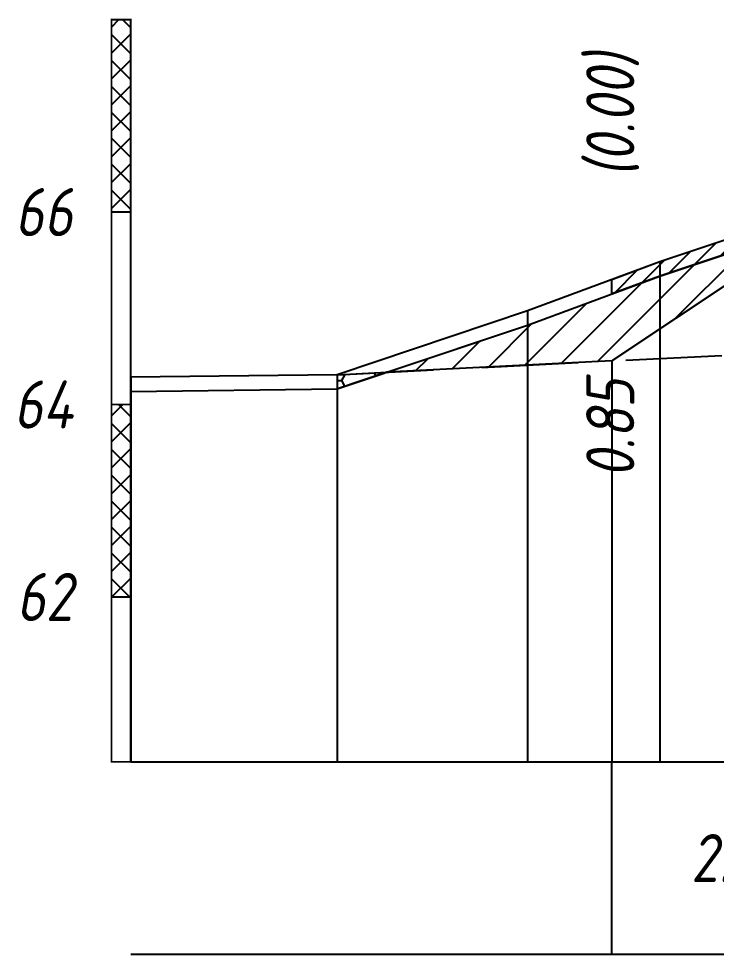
# Model space of a CAD drawing. Extents: x -717 to 1451, y -133302 to 233.
# Drawn here: x -355.55 to -319.3, y -124594.58 to -124545.96 of the extents above; entities that cross this region are included whole.
import ezdxf
from ezdxf.enums import TextEntityAlignment as Align

# ---------------------------------------------------------------- set-up
doc = ezdxf.new("R2010")
doc.units = 0
doc.linetypes.add('штриховая', pattern=[0.75, 0.5, -0.25])
for name, color, linetype in [('Интерполированный поперечник', 2, 'Continuous'), ('Код_514', 1, 'Continuous'), ('Контур_0', 7, 'Continuous'), ('Контур_508', 7, 'Continuous'), ('Контур_512', 7, 'Continuous'), ('Контур_513', 7, 'Continuous'), ('Контур_818', 7, 'Continuous'), ('Красный поперечник', 1, 'Continuous'), ('Линейка абсолютных высот', 7, 'Continuous'), ('Объём_2650', 7, 'Continuous'), ('Объём_2661', 7, 'Continuous'), ('Объём_2666', 7, 'Continuous'), ('Объём_2667', 7, 'Continuous'), ('Объём_2668', 7, 'Continuous'), ('Объём_2669', 7, 'Continuous'), ('Объём_2675', 7, 'Continuous'), ('Рабочие отметки', 7, 'Continuous'), ('Рабочие отметки доп.', 7, 'Continuous'), ('Таблица', 7, 'Continuous'), ('Черный поперечник', 3, 'Continuous')]:
    doc.layers.add(name, color=color, linetype=linetype)
for name, color, linetype, true_color in [('Контур_2570', 7, 'Continuous', 0x80ff00), ('Контур_2736', 4, 'Continuous', 0x00ffff), ('Контур_2737', 4, 'Continuous', 0x00ffff), ('Контур_2738', 4, 'Continuous', 0x00ffff), ('Контур_2739', 4, 'Continuous', 0x00ffff), ('Контур_2741', 4, 'Continuous', 0x00ffff), ('Контур_2742', 4, 'Continuous', 0x00ffff), ('Контур_2743', 4, 'Continuous', 0x00ffff), ('Контур_2744', 7, 'Continuous', 0xa4ffff), ('Контур_2745', 7, 'Continuous', 0xa4ffff), ('Контур_2747', 4, 'Continuous', 0x00ffff), ('Контур_2748', 4, 'Continuous', 0x00ffff), ('Контур_2749', 4, 'Continuous', 0x00ffff), ('Контур_2750', 4, 'Continuous', 0x00ffff), ('Контур_2751', 4, 'Continuous', 0x00ffff), ('Контур_2752', 4, 'Continuous', 0x00ffff), ('Контур_703', 4, 'Continuous', 0x00ffff), ('Контур_705', 4, 'Continuous', 0x00ffff), ('Контур_707', 4, 'Continuous', 0x00ffff), ('Контур_720', 131, 'Continuous', 0xaaffff), ('Объём_2570', 7, 'Continuous', 0x80ff00), ('Объём_2600', 7, 'Continuous', 0x808000)]:
    doc.layers.add(name, color=color, linetype=linetype, true_color=true_color)
doc.styles.add('М', font='romand.shx', dxfattribs={"width": 0.8, "oblique": 10, "height": 2.5})
pattern_1 = [(45.00000125, (-429.7274, 17.4249), (-0.6735192404, 0.673519211), []), (135.0000003, (-429.7274, 17.4249), (-0.673519222, -0.67351923), [])]

msp = doc.modelspace()

# ---------------------------------------------------------------- hatches: boundary and pattern name
at = {"layer": 'Линейка абсолютных высот'}
h = msp.add_hatch(dxfattribs=at)
h.set_pattern_fill('ANSI37', scale=0.3, style=0)
h.set_pattern_definition(pattern_1)
h.paths.add_polyline_path([(-349.727, -124556.007), (-349.727, -124546.007), (-350.727, -124546.007), (-350.727, -124556.007)])
h = msp.add_hatch(dxfattribs=at)
h.set_pattern_fill('ANSI37', scale=0.3, style=0)
h.set_pattern_definition(pattern_1)
h.paths.add_polyline_path([(-349.727, -124576.007), (-349.727, -124566.007), (-350.727, -124566.007), (-350.727, -124576.007)])
at = {"layer": 'Объём_2570'}
h = msp.add_hatch(dxfattribs=at)
h.set_pattern_fill('ANSI31', color=256, scale=0.2)
h.set_pattern_definition([(45, (-429.7274, 17.4249), (-0.449012806, 0.449012806), [])])
h.paths.add_polyline_path([(-313.404, -124556.387), (-322.231, -124559.328), (-324.727, -124560.254), (-324.727, -124559.504), (-322.231, -124558.578), (-313.4, -124555.634)])
at = {"layer": 'Объём_2600'}
h = msp.add_hatch(dxfattribs=at)
h.set_pattern_fill('ANSI31', color=6, scale=0.4)
h.set_pattern_definition([(45, (-429.7274, 17.4249), (-0.898025612, 0.898025612), [])])
h.paths.add_polyline_path([(-293.941, -124558.605), (-318.113, -124559.33), (-324.727, -124563.74), (-336.426, -124564.331), (-329.099, -124561.876), (-322.231, -124559.328), (-313.404, -124556.387), (-313.4, -124555.634), (-298.555, -124554.593), (-298.055, -124555.343), (-293.941, -124555.248)])
h = msp.add_hatch(dxfattribs=at)
h.set_pattern_fill('HONEY', color=5, scale=0.3)
h.set_pattern_definition([(0, (-429.7274, 17.4249), (1.42875, 0.8248891935), [0.9525, -1.905]), (120, (-429.7274, 17.4249), (-1.428749997, 0.824889199), [0.9525, -1.905]), (60, (-429.7274, 17.4249), (3e-09, 1.6497783924), [-1.905, 0.9525])])
h.paths.add_polyline_path([(-338.978, -124565.186), (-338.978, -124564.46), (-336.426, -124564.331)])

# ---------------------------------------------------------------- linework, layer by layer
at = {"layer": 'Интерполированный поперечник', "linetype": 'штриховая', "ltscale": 10, "flags": 128}
msp.add_lwpolyline([(-338.978, -124564.46), (-188.886, -124556.872)], dxfattribs=at)
at = {"layer": 'Код_514'}
msp.add_line((-324.727, -124594.575), (-324.727, -124584.575), dxfattribs=at)
at = {"layer": 'Контур_0', "flags": 128}
for points in [[(-311.441, -124554.882), (-324.727, -124563.74), (-324.727, -124563.74), (-324.727, -124563.74), (-324.727, -124563.74), (-324.727, -124563.74), (-324.727, -124563.74), (-324.727, -124563.74), (-324.727, -124563.74), (-324.727, -124563.74), (-324.727, -124563.74), (-324.727, -124563.74), (-324.727, -124563.74), (-324.727, -124563.74), (-324.727, -124563.74), (-324.727, -124563.74)], [(-311.441, -124554.882), (-324.727, -124563.74), (-324.727, -124563.74), (-324.727, -124563.74), (-324.727, -124563.74), (-324.727, -124563.74), (-324.727, -124563.74), (-324.727, -124563.74), (-324.727, -124563.74), (-324.727, -124563.74), (-324.727, -124563.74), (-324.727, -124563.74), (-324.727, -124563.74), (-324.727, -124563.74), (-324.727, -124563.74), (-324.727, -124563.74), (-324.727, -124563.74), (-324.727, -124563.74), (-324.727, -124563.74), (-324.727, -124563.74), (-324.727, -124563.74), (-324.727, -124563.74), (-324.727, -124563.74), (-324.727, -124563.74), (-324.727, -124563.74), (-324.727, -124563.74), (-324.727, -124563.74), (-324.727, -124563.74), (-324.727, -124563.74), (-324.727, -124563.74)]]:
    msp.add_lwpolyline(points, dxfattribs=at)
at = {"layer": 'Контур_2570', "flags": 128}
msp.add_lwpolyline([(-349.727, -124565.325), (-338.998, -124565.193), (-338.998, -124565.193), (-329.099, -124561.876), (-322.231, -124559.328), (-313.404, -124556.387), (-313.4, -124556.384), (-313.4, -124555.634), (-307.144, -124555.194), (-298.555, -124554.593), (-298.055, -124555.343), (-283.74, -124555.01), (-262.533, -124554.605), (-242.98, -124554.236)], dxfattribs=at)
at = {"layer": 'Контур_2736', "flags": 128}
msp.add_lwpolyline([(-311.441, -124554.882), (-324.727, -124563.74)], dxfattribs=at)
at = {"layer": 'Контур_2737', "flags": 128}
msp.add_lwpolyline([(-324.727, -124563.74), (-324.727, -124563.74)], dxfattribs=at)
at = {"layer": 'Контур_2738', "flags": 128}
msp.add_lwpolyline([(-324.727, -124563.74), (-324.727, -124563.74)], dxfattribs=at)
at = {"layer": 'Контур_2739', "flags": 128}
msp.add_lwpolyline([(-324.727, -124563.74), (-324.727, -124563.74)], dxfattribs=at)
at = {"layer": 'Контур_2741', "flags": 128}
msp.add_lwpolyline([(-324.727, -124563.74), (-324.727, -124563.74)], dxfattribs=at)
at = {"layer": 'Контур_2742', "flags": 128}
msp.add_lwpolyline([(-324.727, -124563.74), (-324.727, -124563.74)], dxfattribs=at)
at = {"layer": 'Контур_2743', "flags": 128}
msp.add_lwpolyline([(-324.727, -124563.74), (-324.727, -124563.74)], dxfattribs=at)
at = {"layer": 'Контур_2744', "flags": 128}
msp.add_lwpolyline([(-324.727, -124563.74), (-324.727, -124563.74)], dxfattribs=at)
msp.add_lwpolyline([(-324.727, -124563.74), (-324.727, -124563.74)], dxfattribs=at)
msp.add_lwpolyline([(-324.727, -124563.74), (-324.727, -124563.74)], dxfattribs=at)
msp.add_lwpolyline([(-324.727, -124563.74), (-324.727, -124563.74)], dxfattribs=at)
msp.add_lwpolyline([(-324.727, -124563.74), (-324.727, -124563.74)], dxfattribs=at)
msp.add_lwpolyline([(-324.727, -124563.74), (-324.727, -124563.74)], dxfattribs=at)
at = {"layer": 'Контур_2745', "flags": 128}
msp.add_lwpolyline([(-324.727, -124563.74), (-324.727, -124563.74)], dxfattribs=at)
msp.add_lwpolyline([(-324.727, -124563.74), (-324.727, -124563.74)], dxfattribs=at)
msp.add_lwpolyline([(-324.727, -124563.74), (-324.727, -124563.74)], dxfattribs=at)
msp.add_lwpolyline([(-324.727, -124563.74), (-324.727, -124563.74)], dxfattribs=at)
msp.add_lwpolyline([(-324.727, -124563.74), (-324.727, -124563.74)], dxfattribs=at)
msp.add_lwpolyline([(-324.727, -124563.74), (-324.727, -124563.74)], dxfattribs=at)
at = {"layer": 'Контур_2747', "flags": 128}
msp.add_lwpolyline([(-324.727, -124563.74), (-324.727, -124563.74)], dxfattribs=at)
at = {"layer": 'Контур_2748', "flags": 128}
msp.add_lwpolyline([(-324.727, -124563.74), (-324.727, -124563.74)], dxfattribs=at)
at = {"layer": 'Контур_2749', "flags": 128}
msp.add_lwpolyline([(-324.727, -124563.74), (-324.727, -124563.74)], dxfattribs=at)
at = {"layer": 'Контур_2750', "flags": 128}
msp.add_lwpolyline([(-324.727, -124563.74), (-324.727, -124563.74)], dxfattribs=at)
at = {"layer": 'Контур_2751', "flags": 128}
msp.add_lwpolyline([(-324.727, -124563.74), (-324.727, -124563.74)], dxfattribs=at)
at = {"layer": 'Контур_2752', "flags": 128}
msp.add_lwpolyline([(-324.727, -124563.74), (-324.727, -124563.74)], dxfattribs=at)
at = {"layer": 'Контур_508', "flags": 128}
msp.add_lwpolyline([(-324.727, -124563.74), (-318.113, -124559.33), (-293.941, -124558.605), (-293.941, -124556.332), (-256.441, -124555.435), (-235.691, -124554.957), (-215.515, -124554.966), (-215.515, -124557.463), (-169.225, -124558.851), (-169.225, -124558.628), (-167.56, -124558.628), (-164.884, -124556.843)], dxfattribs=at)
at = {"layer": 'Контур_512', "flags": 128}
msp.add_lwpolyline([(-324.727, -124563.74), (-318.113, -124559.33), (-293.941, -124558.605)], dxfattribs=at)
at = {"layer": 'Контур_513', "flags": 128}
msp.add_lwpolyline([(-324.727, -124563.74), (-318.113, -124559.33), (-293.941, -124558.605), (-293.941, -124556.332), (-256.441, -124555.435), (-235.691, -124554.957), (-215.515, -124554.966), (-215.515, -124557.463), (-169.225, -124558.851), (-169.225, -124558.628), (-167.56, -124558.628), (-164.884, -124556.843)], dxfattribs=at)
at = {"layer": 'Контур_703', "flags": 128}
for points in [[(-311.441, -124554.882), (-324.727, -124563.74)], [(-324.727, -124563.74), (-324.727, -124563.74)]]:
    msp.add_lwpolyline(points, dxfattribs=at)
at = {"layer": 'Контур_705', "flags": 128}
msp.add_lwpolyline([(-324.727, -124563.74), (-324.727, -124563.74)], dxfattribs=at)
at = {"layer": 'Контур_707', "flags": 128}
msp.add_lwpolyline([(-324.727, -124563.74), (-324.727, -124563.74)], dxfattribs=at)
at = {"layer": 'Контур_720', "flags": 128}
msp.add_lwpolyline([(-324.727, -124563.74), (-324.727, -124563.74)], dxfattribs=at)
at = {"layer": 'Контур_818', "flags": 128}
msp.add_lwpolyline([(-324.727, -124560.254), (-322.231, -124559.328), (-313.404, -124556.387), (-313.4, -124556.384), (-313.4, -124555.634), (-307.144, -124555.194), (-298.555, -124554.593), (-298.055, -124555.343), (-283.74, -124555.01), (-262.533, -124554.605), (-242.98, -124554.236), (-235.691, -124554.089), (-215.515, -124553.68), (-206.45, -124553.42), (-205.79, -124553.423), (-199.479, -124553.904), (-199.479, -124554.654), (-190.674, -124557.166), (-188.812, -124557.608), (-188.812, -124557.608), (-181.908, -124558.143), (-174.469, -124557.913), (-173.222, -124557.901), (-164.884, -124557.593)], dxfattribs=at)
at = {"layer": 'Красный поперечник'}
for q in [(-311.441, -124554.882), (-324.727, -124584.575)]:
    msp.add_line((-324.727, -124563.74), q, dxfattribs=at)
at = {"layer": 'Линейка абсолютных высот', "color": 7, "const_width": 0.1, "flags": 128}
for points in [[(-349.727, -124556.007), (-349.727, -124546.007), (-350.727, -124546.007), (-350.727, -124556.007), (-349.727, -124556.007)], [(-349.727, -124566.007), (-349.727, -124556.007), (-350.727, -124556.007), (-350.727, -124566.007), (-349.727, -124566.007)], [(-349.727, -124576.007), (-349.727, -124566.007), (-350.727, -124566.007), (-350.727, -124576.007), (-349.727, -124576.007)], [(-349.727, -124584.575), (-349.727, -124576.007), (-350.727, -124576.007), (-350.727, -124584.575), (-349.727, -124584.575)]]:
    msp.add_lwpolyline(points, dxfattribs=at)
at = {"layer": 'Объём_2570', "flags": 128}
msp.add_lwpolyline([(-313.404, -124556.387), (-322.231, -124559.328), (-324.727, -124560.254), (-324.727, -124559.504), (-322.231, -124558.578), (-313.4, -124555.634), (-313.404, -124556.387), (-313.404, -124556.387)], dxfattribs=at)
msp.add_lwpolyline([(-313.404, -124556.387), (-322.231, -124559.328), (-324.727, -124560.254), (-324.727, -124559.504), (-322.231, -124558.578), (-313.4, -124555.634), (-313.404, -124556.387), (-313.404, -124556.387)], dxfattribs=at)
at = {"layer": 'Объём_2600', "color": 5, "flags": 128}
msp.add_lwpolyline([(-338.978, -124565.186), (-338.978, -124564.46), (-336.426, -124564.331), (-338.978, -124565.186), (-338.978, -124565.186)], dxfattribs=at)
msp.add_lwpolyline([(-338.978, -124565.186), (-338.978, -124564.46), (-336.426, -124564.331), (-338.978, -124565.186), (-338.978, -124565.186)], dxfattribs=at)
at = {"layer": 'Объём_2650', "color": 6, "flags": 128}
msp.add_lwpolyline([(-293.941, -124558.605), (-318.113, -124559.33), (-324.727, -124563.74), (-336.426, -124564.331), (-329.099, -124561.876), (-322.231, -124559.328), (-313.404, -124556.387), (-313.4, -124555.634), (-298.555, -124554.593), (-298.055, -124555.343), (-293.941, -124555.248), (-293.941, -124558.605), (-293.941, -124558.605)], dxfattribs=at)
msp.add_lwpolyline([(-293.941, -124558.605), (-318.113, -124559.33), (-324.727, -124563.74), (-336.426, -124564.331), (-329.099, -124561.876), (-322.231, -124559.328), (-313.404, -124556.387), (-313.4, -124555.634), (-298.555, -124554.593), (-298.055, -124555.343), (-293.941, -124555.248), (-293.941, -124558.605), (-293.941, -124558.605)], dxfattribs=at)
at = {"layer": 'Объём_2661', "flags": 128}
msp.add_lwpolyline([(-311.441, -124554.882), (-324.727, -124563.74)], dxfattribs=at)
msp.add_lwpolyline([(-311.441, -124554.882), (-324.727, -124563.74)], dxfattribs=at)
at = {"layer": 'Объём_2666', "flags": 128}
msp.add_lwpolyline([(-311.441, -124554.882), (-324.727, -124563.74)], dxfattribs=at)
msp.add_lwpolyline([(-311.441, -124554.882), (-324.727, -124563.74)], dxfattribs=at)
at = {"layer": 'Объём_2667', "flags": 128}
msp.add_lwpolyline([(-324.727, -124563.74), (-324.727, -124563.74)], dxfattribs=at)
msp.add_lwpolyline([(-324.727, -124563.74), (-324.727, -124563.74)], dxfattribs=at)
msp.add_lwpolyline([(-324.727, -124563.74), (-324.727, -124563.74)], dxfattribs=at)
msp.add_lwpolyline([(-324.727, -124563.74), (-324.727, -124563.74)], dxfattribs=at)
at = {"layer": 'Объём_2668', "flags": 128}
msp.add_lwpolyline([(-324.727, -124563.74), (-324.727, -124563.74)], dxfattribs=at)
msp.add_lwpolyline([(-324.727, -124563.74), (-324.727, -124563.74)], dxfattribs=at)
msp.add_lwpolyline([(-324.727, -124563.74), (-324.727, -124563.74)], dxfattribs=at)
msp.add_lwpolyline([(-324.727, -124563.74), (-324.727, -124563.74)], dxfattribs=at)
at = {"layer": 'Объём_2669', "flags": 128}
msp.add_lwpolyline([(-324.727, -124563.74), (-324.727, -124563.74)], dxfattribs=at)
msp.add_lwpolyline([(-324.727, -124563.74), (-324.727, -124563.74)], dxfattribs=at)
msp.add_lwpolyline([(-324.727, -124563.74), (-324.727, -124563.74)], dxfattribs=at)
msp.add_lwpolyline([(-324.727, -124563.74), (-324.727, -124563.74)], dxfattribs=at)
at = {"layer": 'Объём_2675', "flags": 128}
msp.add_lwpolyline([(-324.727, -124563.74), (-324.727, -124563.74)], dxfattribs=at)
msp.add_lwpolyline([(-324.727, -124563.74), (-324.727, -124563.74)], dxfattribs=at)
msp.add_lwpolyline([(-324.727, -124563.74), (-324.727, -124563.74)], dxfattribs=at)
msp.add_lwpolyline([(-324.727, -124563.74), (-324.727, -124563.74)], dxfattribs=at)
msp.add_lwpolyline([(-324.727, -124563.74), (-324.727, -124563.74)], dxfattribs=at)
msp.add_lwpolyline([(-324.727, -124563.74), (-324.727, -124563.74)], dxfattribs=at)
msp.add_lwpolyline([(-324.727, -124563.74), (-324.727, -124563.74)], dxfattribs=at)
msp.add_lwpolyline([(-324.727, -124563.74), (-324.727, -124563.74)], dxfattribs=at)
msp.add_lwpolyline([(-324.727, -124563.74), (-324.727, -124563.74)], dxfattribs=at)
msp.add_lwpolyline([(-324.727, -124563.74), (-324.727, -124563.74)], dxfattribs=at)
msp.add_lwpolyline([(-324.727, -124563.74), (-324.727, -124563.74)], dxfattribs=at)
msp.add_lwpolyline([(-324.727, -124563.74), (-324.727, -124563.74)], dxfattribs=at)
msp.add_lwpolyline([(-324.727, -124563.74), (-324.727, -124563.74)], dxfattribs=at)
msp.add_lwpolyline([(-324.727, -124563.74), (-324.727, -124563.74)], dxfattribs=at)
msp.add_lwpolyline([(-324.727, -124563.74), (-324.727, -124563.74)], dxfattribs=at)
msp.add_lwpolyline([(-324.727, -124563.74), (-324.727, -124563.74)], dxfattribs=at)
msp.add_lwpolyline([(-324.727, -124563.74), (-324.727, -124563.74)], dxfattribs=at)
msp.add_lwpolyline([(-324.727, -124563.74), (-324.727, -124563.74)], dxfattribs=at)
msp.add_lwpolyline([(-324.727, -124563.74), (-324.727, -124563.74)], dxfattribs=at)
msp.add_lwpolyline([(-324.727, -124563.74), (-324.727, -124563.74)], dxfattribs=at)
msp.add_lwpolyline([(-324.727, -124563.74), (-324.727, -124563.74)], dxfattribs=at)
msp.add_lwpolyline([(-324.727, -124563.74), (-324.727, -124563.74)], dxfattribs=at)
msp.add_lwpolyline([(-324.727, -124563.74), (-324.727, -124563.74)], dxfattribs=at)
msp.add_lwpolyline([(-324.727, -124563.74), (-324.727, -124563.74)], dxfattribs=at)
at = {"layer": 'Таблица'}
for p, q in [((-349.727, -124584.575), (-139.884, -124584.575)), ((-349.727, -124594.575), (-139.884, -124594.575))]:
    msp.add_line(p, q, dxfattribs=at)
at = {"layer": 'Черный поперечник', "color": 7}
for p, q in [((-322.231, -124558.578), (-322.231, -124584.575)), ((-329.099, -124561.126), (-329.099, -124584.575)), ((-349.727, -124564.575), (-349.727, -124584.575)), ((-338.998, -124564.443), (-338.998, -124584.575))]:
    msp.add_line(p, q, dxfattribs=at)
at = {"layer": 'Черный поперечник', "flags": 128}
msp.add_lwpolyline([(-349.727, -124564.575), (-338.998, -124564.443), (-329.099, -124561.126), (-322.231, -124558.578), (-313.404, -124555.637), (-313.4, -124555.634), (-307.144, -124555.194), (-298.555, -124554.593), (-298.055, -124555.343), (-283.74, -124555.01), (-262.533, -124554.605), (-242.98, -124554.236), (-235.691, -124554.089), (-215.515, -124553.68), (-206.45, -124553.42), (-205.79, -124553.423), (-199.479, -124553.904), (-190.674, -124556.416), (-188.812, -124556.858), (-181.908, -124557.393), (-174.469, -124557.163), (-173.222, -124557.151), (-139.884, -124555.922)], dxfattribs=at)

# ---------------------------------------------------------------- texts
at = {"layer": 'Код_514', "style": 'М', "oblique": 10, "width": 0.8}
msp.add_text('2.66', height=2.5, dxfattribs=at).set_placement((-318.084, -124589.575), align=Align.MIDDLE_CENTER)
at = {"layer": 'Линейка абсолютных высот', "style": 'М', "oblique": 10, "width": 0.8}
for s, p in [('66', (-352.727, -124556.007)), ('64', (-352.727, -124566.007)), ('62', (-352.727, -124576.007))]:
    msp.add_text(s, height=2.5, dxfattribs=at).set_placement(p, align=Align.MIDDLE_RIGHT)
at = {"layer": 'Рабочие отметки', "color": 1, "style": 'М', "oblique": 10, "width": 0.8}
msp.add_text('0.85', height=2.5, rotation=90, dxfattribs=at).set_placement((-324.805, -124564.67), align=Align.MIDDLE_RIGHT)
at = {"layer": 'Рабочие отметки доп.', "color": 1, "style": 'М', "oblique": 10, "width": 0.8}
msp.add_text('(0.00)', height=2.5, rotation=90, dxfattribs=at).set_placement((-324.805, -124554.17), align=Align.MIDDLE_LEFT)

doc.saveas('drawing.dxf')
